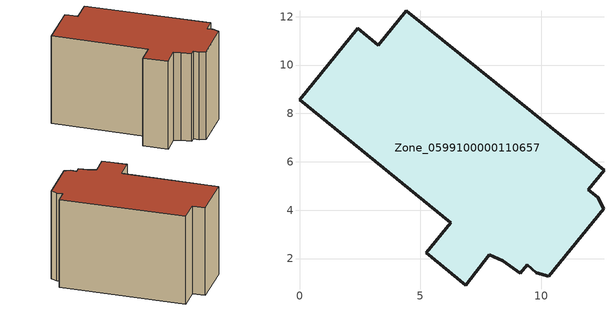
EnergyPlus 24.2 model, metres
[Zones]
Zone_0599100000110657
 floor ground (C_G): 6.25,3.48 0,8.56 2.4,11.51 3.25,10.82 4.41,12.24 12.59,5.65 11.94,4.85 12.33,4.53 12.57,4.05 10.31,1.27 9.79,1.41 9.41,1.75 9.11,1.39 8.4,1.91 7.85,2.15 6.88,0.9 5.24,2.23 z0
 wall outside (C_F): 3.25,10.82 2.4,11.51 0,8.56 6.25,3.48 5.24,2.23 6.88,0.9 7.85,2.15 8.4,1.91 9.11,1.39 9.41,1.75 9.79,1.41 10.31,1.27 12.57,4.05 12.33,4.53 11.94,4.85 12.59,5.65 4.41,12.24 3.25,10.82 z0:7.9
 roof outside (C_R): 8.4,1.91 9.11,1.39 9.41,1.75 9.79,1.41 10.31,1.27 12.57,4.05 12.33,4.53 11.94,4.85 12.59,5.65 4.41,12.24 3.25,10.82 2.4,11.51 0,8.56 6.25,3.48 5.24,2.23 6.88,0.9 7.85,2.15 z7.9
[BUILDING]
Pand.0599100000110657: North Axis=0; Terrain=City; Loads Convergence Tolerance Value=0.04; Temperature Convergence Tolerance Value=0.4; Solar Distribution=FullExterior; Maximum Number of Warmup Days=25; Minimum Number of Warmup Days=1
[Site:Location]
Rotterdam.The.Hague.AP_ZH_NLD Design_Conditions: Latitude=51.96; Longitude=4.45; Time Zone=1; Elevation=-4.5
[SITE:GROUNDTEMPERATURE:BUILDINGSURFACE]
18, 18, 18, 18, 18, 18, 18, 18, 18, 18, 18, 18
[MATERIAL] Thermal Absorptance=0.9; Solar Absorptance=0.7; Visible Absorptance=0.7
Name | Roughness | Thickness | Conductivity | Density | Specific Heat
G.TC.1946 | MediumSmooth | 0.15 | 1 | 540 | 1210
F.TC.1946 | Rough | 0.3 | 0.857143 | 1920 | 840
R.TC.1946 | MediumRough | 0.2 | 0.909091 | 1500 | 1000
[CONSTRUCTION]
C_G: G.TC.1946
C_F: F.TC.1946
C_R: R.TC.1946
[ZONE]
Zone_0599100000110657: Type=1; Multiplier=1; Ceiling Height=Autocalculate; Volume=Autocalculate; Floor Area=autocalculate; Part of Total Floor Area=Yes
[ZONEINFILTRATION:DESIGNFLOWRATE]
Infil_Zone_0599100000110657: Zone or ZoneList or Space or SpaceList=Zone_0599100000110657; Schedule=AlwaysOn; Design Flow Rate Calculation Method=Flow/Area; Flow Rate per Floor Area=0.003; Constant Term Coefficient=1; Temperature Term Coefficient=0; Velocity Term Coefficient=0; Velocity Squared Term Coefficient=0
[HVACTEMPLATE:ZONE:IDEALLOADSAIRSYSTEM]
Zone_0599100000110657: Maximum Heating Supply Air Temperature=50; Minimum Cooling Supply Air Temperature=13; Maximum Heating Supply Air Humidity Ratio=0.0156; Minimum Cooling Supply Air Humidity Ratio=0.0077; Heating Limit=NoLimit; Cooling Limit=NoLimit; Dehumidification Control Type=ConstantSensibleHeatRatio; Cooling Sensible Heat Ratio=0.7; Dehumidification Setpoint=60; Humidification Control Type=None; Humidification Setpoint=30; Outdoor Air Method=None; Outdoor Air Flow Rate per Person=0.00944; Outdoor Air Flow Rate per Zone Floor Area=0; Outdoor Air Flow Rate per Zone=0; Demand Controlled Ventilation Type=None; Outdoor Air Economizer Type=NoEconomizer; Heat Recovery Type=None; Sensible Heat Recovery Effectiveness=0.7; Latent Heat Recovery Effectiveness=0.65
[ZONECONTROL:THERMOSTAT]
ThermostatControl_Zone_0599100000110657: Zone or ZoneList=Zone_0599100000110657; Control Type Schedule=DualSetpointControlType; Control 1=Thermostat_Zone_0599100000110657; Temperature Difference Between Cutout And Setpoint=0
[THERMOSTATSETPOINT:DUALSETPOINT]
Thermostat_Zone_0599100000110657: Heating Setpoint Temperature Schedule=HeatingSetpoint_Zone_0599100000110657; Cooling Setpoint Temperature Schedule=CoolingSetpoint_Zone_0599100000110657
[SCHEDULE:COMPACT]
HeatingSetpoint_Zone_0599100000110657: Through: 12/31, For: AllDays, Until: 24:00, 21
CoolingSetpoint_Zone_0599100000110657: Through: 12/31, For: AllDays, Until: 24:00, 24
DualSetpointControlType: Through: 12/31, For: AllDays, Until: 24:00, 4
AlwaysOn: Through: 12/31, For: AllDays, Until: 24:00, 1
